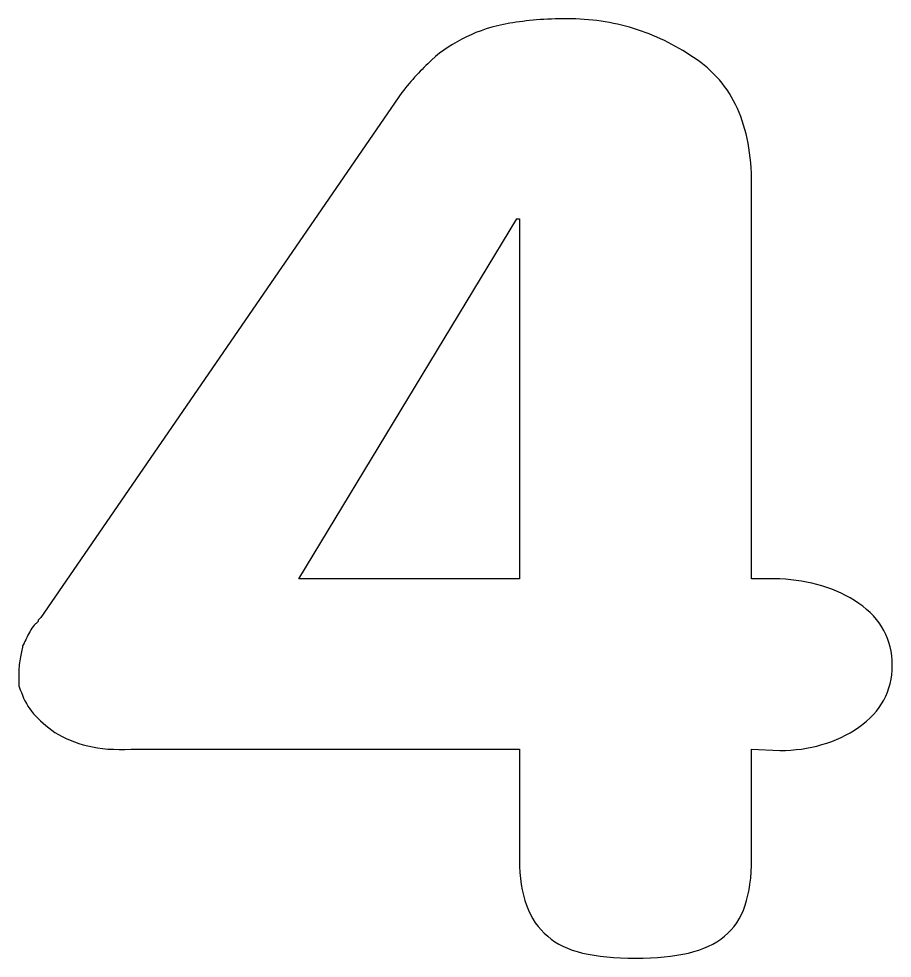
# Model space of a CAD drawing. Header units: millimetres. Extents: x -847 to 848, y -600 to 600.
# Drawn here: x -33.81 to -23.3, y 120.62 to 131.92 of the extents above; entities that cross this region are included whole.
import ezdxf

# ---------------------------------------------------------------- set-up
doc = ezdxf.new("R2010")
doc.units = ezdxf.units.MM
doc.header["$MEASUREMENT"] = 0

msp = doc.modelspace()

# ---------------------------------------------------------------- linework, layer by layer
at = {"color": 250}
for points, knots in [([(-27.7863, 123.1317), (-27.7863, 123.1317), (-32.4585, 123.1317), (-32.4585, 123.1317), (-32.4585, 123.1317), (-32.6551, 123.1213), (-32.8285, 123.1343), (-32.9785, 123.1705), (-32.9785, 123.1705), (-33.1286, 123.2067), (-33.2605, 123.261), (-33.3743, 123.3335), (-33.3743, 123.3335), (-33.4778, 123.4059), (-33.5632, 123.4809), (-33.6305, 123.5585), (-33.6305, 123.5585), (-33.6977, 123.6362), (-33.7469, 123.7215), (-33.7779, 123.8147), (-33.7779, 123.8147), (-33.7883, 123.8354), (-33.796, 123.8535), (-33.8012, 123.869), (-33.8012, 123.869), (-33.8064, 123.8845), (-33.809, 123.9026), (-33.809, 123.9233), (-33.809, 123.9233), (-33.809, 123.9337), (-33.809, 123.944), (-33.809, 123.9544), (-33.809, 123.9544), (-33.809, 123.9647), (-33.809, 123.9751), (-33.809, 123.9854), (-33.809, 123.9854), (-33.809, 123.9854), (-33.809, 123.9906), (-33.809, 124.0009), (-33.809, 124.0009), (-33.809, 124.0113), (-33.809, 124.0216), (-33.809, 124.032), (-33.809, 124.032), (-33.809, 124.0941), (-33.8038, 124.1562), (-33.7934, 124.2182), (-33.7934, 124.2182), (-33.7831, 124.2803), (-33.7727, 124.3321), (-33.7624, 124.3735), (-33.7624, 124.3735), (-33.752, 124.3942), (-33.7443, 124.4097), (-33.7391, 124.42), (-33.7391, 124.42), (-33.7339, 124.4304), (-33.7262, 124.4459), (-33.7158, 124.4666), (-33.7158, 124.4666), (-33.7055, 124.4873), (-33.6925, 124.5132), (-33.677, 124.5442), (-33.677, 124.5442), (-33.6615, 124.5752), (-33.6434, 124.6011), (-33.6227, 124.6218), (-33.6227, 124.6218), (-33.6227, 124.6218), (-33.6175, 124.627), (-33.6072, 124.6373), (-33.6072, 124.6373), (-33.5968, 124.6477), (-33.5865, 124.658), (-33.5761, 124.6684), (-33.5761, 124.6684), (-33.5761, 124.6787), (-33.5735, 124.6865), (-33.5684, 124.6917), (-33.5684, 124.6917), (-33.5632, 124.6968), (-33.5554, 124.7046), (-33.5451, 124.7149), (-33.5451, 124.7149), (-33.5451, 124.7149), (-29.1989, 131.0325), (-29.1989, 131.0325), (-29.1989, 131.0325), (-29.085, 131.1774), (-28.966, 131.3067), (-28.8419, 131.4205), (-28.8419, 131.4205), (-28.7177, 131.5344), (-28.578, 131.6275), (-28.4228, 131.6999), (-28.4228, 131.6999), (-28.2779, 131.7724), (-28.1045, 131.8267), (-27.9028, 131.8629), (-27.9028, 131.8629), (-27.701, 131.8991), (-27.4707, 131.9173), (-27.212, 131.9173), (-27.212, 131.9173), (-26.9326, 131.9173), (-26.6662, 131.8784), (-26.4126, 131.8008), (-26.4126, 131.8008), (-26.1591, 131.7232), (-25.9185, 131.6068), (-25.6908, 131.4516), (-25.6908, 131.4516), (-25.4528, 131.2964), (-25.2769, 131.092), (-25.1631, 130.8385), (-25.1631, 130.8385), (-25.0493, 130.5849), (-24.9923, 130.2822), (-24.9923, 129.9304), (-24.9923, 129.9304), (-24.9923, 129.9304), (-24.9923, 125.1806), (-24.9923, 125.1806), (-24.9923, 125.1806), (-24.9923, 125.1806), (-24.6509, 125.1806), (-24.6509, 125.1806), (-24.6509, 125.1806), (-24.4749, 125.1703), (-24.3068, 125.1418), (-24.1464, 125.0952), (-24.1464, 125.0952), (-23.986, 125.0487), (-23.8385, 124.9788), (-23.704, 124.8857), (-23.704, 124.8857), (-23.5695, 124.7926), (-23.4686, 124.6839), (-23.4013, 124.5597), (-23.4013, 124.5597), (-23.3341, 124.4356), (-23.3004, 124.2959), (-23.3004, 124.1406), (-23.3004, 124.1406), (-23.3004, 123.9854), (-23.3341, 123.8457), (-23.4013, 123.7215), (-23.4013, 123.7215), (-23.4686, 123.5974), (-23.5695, 123.4887), (-23.704, 123.3956), (-23.704, 123.3956), (-23.8385, 123.3024), (-23.986, 123.2326), (-24.1464, 123.186), (-24.1464, 123.186), (-24.3068, 123.1394), (-24.4749, 123.1162), (-24.6509, 123.1162), (-24.6509, 123.1162), (-24.6509, 123.1162), (-24.9923, 123.1317), (-24.9923, 123.1317), (-24.9923, 123.1317), (-24.9923, 123.1317), (-24.9923, 121.8123), (-24.9923, 121.8123), (-24.9923, 121.8123), (-24.9923, 121.595), (-25.0182, 121.4087), (-25.07, 121.2535), (-25.07, 121.2535), (-25.1217, 121.0983), (-25.2045, 120.9741), (-25.3183, 120.881), (-25.3183, 120.881), (-25.4321, 120.7878), (-25.577, 120.7206), (-25.7529, 120.6792), (-25.7529, 120.6792), (-25.9289, 120.6378), (-26.141, 120.6171), (-26.3893, 120.6171), (-26.3893, 120.6171), (-26.6377, 120.6171), (-26.8498, 120.6378), (-27.0258, 120.6792), (-27.0258, 120.6792), (-27.2017, 120.7206), (-27.3414, 120.7878), (-27.4449, 120.881), (-27.4449, 120.881), (-27.5587, 120.9741), (-27.6441, 121.0983), (-27.701, 121.2535), (-27.701, 121.2535), (-27.7579, 121.4087), (-27.7863, 121.5898), (-27.7863, 121.7968), (-27.7863, 121.7968), (-27.7863, 121.7968), (-27.7863, 123.1317), (-27.7863, 123.1317), (-27.7863, 123.1317), (-27.7863, 123.1317), (-27.7863, 123.1317), (-27.7863, 123.1317)], [0, 0, 0, 0, 0.0192308, 0.0192308, 0.0192308, 0.0192308, 0.0384615, 0.0384615, 0.0384615, 0.0384615, 0.0576923, 0.0576923, 0.0576923, 0.0576923, 0.0769231, 0.0769231, 0.0769231, 0.0769231, 0.0961538, 0.0961538, 0.0961538, 0.0961538, 0.1153846, 0.1153846, 0.1153846, 0.1153846, 0.1346154, 0.1346154, 0.1346154, 0.1346154, 0.1538462, 0.1538462, 0.1538462, 0.1538462, 0.1730769, 0.1730769, 0.1730769, 0.1730769, 0.1923077, 0.1923077, 0.1923077, 0.1923077, 0.2115385, 0.2115385, 0.2115385, 0.2115385, 0.2307692, 0.2307692, 0.2307692, 0.2307692, 0.25, 0.25, 0.25, 0.25, 0.2692308, 0.2692308, 0.2692308, 0.2692308, 0.2884615, 0.2884615, 0.2884615, 0.2884615, 0.3076923, 0.3076923, 0.3076923, 0.3076923, 0.3269231, 0.3269231, 0.3269231, 0.3269231, 0.3461538, 0.3461538, 0.3461538, 0.3461538, 0.3653846, 0.3653846, 0.3653846, 0.3653846, 0.3846154, 0.3846154, 0.3846154, 0.3846154, 0.4038462, 0.4038462, 0.4038462, 0.4038462, 0.4230769, 0.4230769, 0.4230769, 0.4230769, 0.4423077, 0.4423077, 0.4423077, 0.4423077, 0.4615385, 0.4615385, 0.4615385, 0.4615385, 0.4807692, 0.4807692, 0.4807692, 0.4807692, 0.5, 0.5, 0.5, 0.5, 0.5192308, 0.5192308, 0.5192308, 0.5192308, 0.5384615, 0.5384615, 0.5384615, 0.5384615, 0.5576923, 0.5576923, 0.5576923, 0.5576923, 0.5769231, 0.5769231, 0.5769231, 0.5769231, 0.5961538, 0.5961538, 0.5961538, 0.5961538, 0.6153846, 0.6153846, 0.6153846, 0.6153846, 0.6346154, 0.6346154, 0.6346154, 0.6346154, 0.6538462, 0.6538462, 0.6538462, 0.6538462, 0.6730769, 0.6730769, 0.6730769, 0.6730769, 0.6923077, 0.6923077, 0.6923077, 0.6923077, 0.7115385, 0.7115385, 0.7115385, 0.7115385, 0.7307692, 0.7307692, 0.7307692, 0.7307692, 0.75, 0.75, 0.75, 0.75, 0.7692308, 0.7692308, 0.7692308, 0.7692308, 0.7884615, 0.7884615, 0.7884615, 0.7884615, 0.8076923, 0.8076923, 0.8076923, 0.8076923, 0.8269231, 0.8269231, 0.8269231, 0.8269231, 0.8461538, 0.8461538, 0.8461538, 0.8461538, 0.8653846, 0.8653846, 0.8653846, 0.8653846, 0.8846154, 0.8846154, 0.8846154, 0.8846154, 0.9038462, 0.9038462, 0.9038462, 0.9038462, 0.9230769, 0.9230769, 0.9230769, 0.9230769, 0.9423077, 0.9423077, 0.9423077, 0.9423077, 0.9615385, 0.9615385, 0.9615385, 0.9615385, 0.9807692, 0.9807692, 0.9807692, 0.9807692, 1, 1, 1, 1]), ([(-27.7863, 125.1806), (-27.7863, 125.1806), (-27.7863, 129.5113), (-27.7863, 129.5113), (-27.7863, 129.5113), (-27.7863, 129.5113), (-27.8174, 129.5113), (-27.8174, 129.5113), (-27.8174, 129.5113), (-27.8174, 129.5113), (-30.4406, 125.1806), (-30.4406, 125.1806), (-30.4406, 125.1806), (-30.4406, 125.1806), (-27.7863, 125.1806), (-27.7863, 125.1806), (-27.7863, 125.1806), (-27.7863, 125.1806), (-27.7863, 125.1806), (-27.7863, 125.1806)], [0, 0, 0, 0, 0.2, 0.2, 0.2, 0.2, 0.4, 0.4, 0.4, 0.4, 0.6, 0.6, 0.6, 0.6, 0.8, 0.8, 0.8, 0.8, 1, 1, 1, 1])]:
    msp.add_open_spline(points, degree=3, knots=knots, dxfattribs=at)
at = {"color": 250, "lineweight": 5}
for points, knots in [([(-27.7863, 123.1317), (-27.7863, 123.1317), (-32.4585, 123.1317), (-32.4585, 123.1317), (-32.4585, 123.1317), (-32.6551, 123.1213), (-32.8285, 123.1343), (-32.9785, 123.1705), (-32.9785, 123.1705), (-33.1286, 123.2067), (-33.2605, 123.261), (-33.3743, 123.3335), (-33.3743, 123.3335), (-33.4778, 123.4059), (-33.5632, 123.4809), (-33.6305, 123.5585), (-33.6305, 123.5585), (-33.6977, 123.6362), (-33.7469, 123.7215), (-33.7779, 123.8147), (-33.7779, 123.8147), (-33.7883, 123.8354), (-33.796, 123.8535), (-33.8012, 123.869), (-33.8012, 123.869), (-33.8064, 123.8845), (-33.809, 123.9026), (-33.809, 123.9233), (-33.809, 123.9233), (-33.809, 123.9337), (-33.809, 123.944), (-33.809, 123.9544), (-33.809, 123.9544), (-33.809, 123.9647), (-33.809, 123.9751), (-33.809, 123.9854), (-33.809, 123.9854), (-33.809, 123.9854), (-33.809, 123.9906), (-33.809, 124.0009), (-33.809, 124.0009), (-33.809, 124.0113), (-33.809, 124.0216), (-33.809, 124.032), (-33.809, 124.032), (-33.809, 124.0941), (-33.8038, 124.1562), (-33.7934, 124.2182), (-33.7934, 124.2182), (-33.7831, 124.2803), (-33.7727, 124.3321), (-33.7624, 124.3735), (-33.7624, 124.3735), (-33.752, 124.3942), (-33.7443, 124.4097), (-33.7391, 124.42), (-33.7391, 124.42), (-33.7339, 124.4304), (-33.7262, 124.4459), (-33.7158, 124.4666), (-33.7158, 124.4666), (-33.7055, 124.4873), (-33.6925, 124.5132), (-33.677, 124.5442), (-33.677, 124.5442), (-33.6615, 124.5752), (-33.6434, 124.6011), (-33.6227, 124.6218), (-33.6227, 124.6218), (-33.6227, 124.6218), (-33.6175, 124.627), (-33.6072, 124.6373), (-33.6072, 124.6373), (-33.5968, 124.6477), (-33.5865, 124.658), (-33.5761, 124.6684), (-33.5761, 124.6684), (-33.5761, 124.6787), (-33.5735, 124.6865), (-33.5684, 124.6917), (-33.5684, 124.6917), (-33.5632, 124.6968), (-33.5554, 124.7046), (-33.5451, 124.7149), (-33.5451, 124.7149), (-33.5451, 124.7149), (-29.1989, 131.0325), (-29.1989, 131.0325), (-29.1989, 131.0325), (-29.085, 131.1774), (-28.966, 131.3067), (-28.8419, 131.4205), (-28.8419, 131.4205), (-28.7177, 131.5344), (-28.578, 131.6275), (-28.4228, 131.6999), (-28.4228, 131.6999), (-28.2779, 131.7724), (-28.1045, 131.8267), (-27.9028, 131.8629), (-27.9028, 131.8629), (-27.701, 131.8991), (-27.4707, 131.9173), (-27.212, 131.9173), (-27.212, 131.9173), (-26.9326, 131.9173), (-26.6662, 131.8784), (-26.4126, 131.8008), (-26.4126, 131.8008), (-26.1591, 131.7232), (-25.9185, 131.6068), (-25.6908, 131.4516), (-25.6908, 131.4516), (-25.4528, 131.2964), (-25.2769, 131.092), (-25.1631, 130.8385), (-25.1631, 130.8385), (-25.0493, 130.5849), (-24.9923, 130.2822), (-24.9923, 129.9304), (-24.9923, 129.9304), (-24.9923, 129.9304), (-24.9923, 125.1806), (-24.9923, 125.1806), (-24.9923, 125.1806), (-24.9923, 125.1806), (-24.6509, 125.1806), (-24.6509, 125.1806), (-24.6509, 125.1806), (-24.4749, 125.1703), (-24.3068, 125.1418), (-24.1464, 125.0952), (-24.1464, 125.0952), (-23.986, 125.0487), (-23.8385, 124.9788), (-23.704, 124.8857), (-23.704, 124.8857), (-23.5695, 124.7926), (-23.4686, 124.6839), (-23.4013, 124.5597), (-23.4013, 124.5597), (-23.3341, 124.4356), (-23.3004, 124.2959), (-23.3004, 124.1406), (-23.3004, 124.1406), (-23.3004, 123.9854), (-23.3341, 123.8457), (-23.4013, 123.7215), (-23.4013, 123.7215), (-23.4686, 123.5974), (-23.5695, 123.4887), (-23.704, 123.3956), (-23.704, 123.3956), (-23.8385, 123.3024), (-23.986, 123.2326), (-24.1464, 123.186), (-24.1464, 123.186), (-24.3068, 123.1394), (-24.4749, 123.1162), (-24.6509, 123.1162), (-24.6509, 123.1162), (-24.6509, 123.1162), (-24.9923, 123.1317), (-24.9923, 123.1317), (-24.9923, 123.1317), (-24.9923, 123.1317), (-24.9923, 121.8123), (-24.9923, 121.8123), (-24.9923, 121.8123), (-24.9923, 121.595), (-25.0182, 121.4087), (-25.07, 121.2535), (-25.07, 121.2535), (-25.1217, 121.0983), (-25.2045, 120.9741), (-25.3183, 120.881), (-25.3183, 120.881), (-25.4321, 120.7878), (-25.577, 120.7206), (-25.7529, 120.6792), (-25.7529, 120.6792), (-25.9289, 120.6378), (-26.141, 120.6171), (-26.3893, 120.6171), (-26.3893, 120.6171), (-26.6377, 120.6171), (-26.8498, 120.6378), (-27.0258, 120.6792), (-27.0258, 120.6792), (-27.2017, 120.7206), (-27.3414, 120.7878), (-27.4449, 120.881), (-27.4449, 120.881), (-27.5587, 120.9741), (-27.6441, 121.0983), (-27.701, 121.2535), (-27.701, 121.2535), (-27.7579, 121.4087), (-27.7863, 121.5898), (-27.7863, 121.7968), (-27.7863, 121.7968), (-27.7863, 121.7968), (-27.7863, 123.1317), (-27.7863, 123.1317), (-27.7863, 123.1317), (-27.7863, 123.1317), (-27.7863, 123.1317), (-27.7863, 123.1317)], [0, 0, 0, 0, 0.0192308, 0.0192308, 0.0192308, 0.0192308, 0.0384615, 0.0384615, 0.0384615, 0.0384615, 0.0576923, 0.0576923, 0.0576923, 0.0576923, 0.0769231, 0.0769231, 0.0769231, 0.0769231, 0.0961538, 0.0961538, 0.0961538, 0.0961538, 0.1153846, 0.1153846, 0.1153846, 0.1153846, 0.1346154, 0.1346154, 0.1346154, 0.1346154, 0.1538462, 0.1538462, 0.1538462, 0.1538462, 0.1730769, 0.1730769, 0.1730769, 0.1730769, 0.1923077, 0.1923077, 0.1923077, 0.1923077, 0.2115385, 0.2115385, 0.2115385, 0.2115385, 0.2307692, 0.2307692, 0.2307692, 0.2307692, 0.25, 0.25, 0.25, 0.25, 0.2692308, 0.2692308, 0.2692308, 0.2692308, 0.2884615, 0.2884615, 0.2884615, 0.2884615, 0.3076923, 0.3076923, 0.3076923, 0.3076923, 0.3269231, 0.3269231, 0.3269231, 0.3269231, 0.3461538, 0.3461538, 0.3461538, 0.3461538, 0.3653846, 0.3653846, 0.3653846, 0.3653846, 0.3846154, 0.3846154, 0.3846154, 0.3846154, 0.4038462, 0.4038462, 0.4038462, 0.4038462, 0.4230769, 0.4230769, 0.4230769, 0.4230769, 0.4423077, 0.4423077, 0.4423077, 0.4423077, 0.4615385, 0.4615385, 0.4615385, 0.4615385, 0.4807692, 0.4807692, 0.4807692, 0.4807692, 0.5, 0.5, 0.5, 0.5, 0.5192308, 0.5192308, 0.5192308, 0.5192308, 0.5384615, 0.5384615, 0.5384615, 0.5384615, 0.5576923, 0.5576923, 0.5576923, 0.5576923, 0.5769231, 0.5769231, 0.5769231, 0.5769231, 0.5961538, 0.5961538, 0.5961538, 0.5961538, 0.6153846, 0.6153846, 0.6153846, 0.6153846, 0.6346154, 0.6346154, 0.6346154, 0.6346154, 0.6538462, 0.6538462, 0.6538462, 0.6538462, 0.6730769, 0.6730769, 0.6730769, 0.6730769, 0.6923077, 0.6923077, 0.6923077, 0.6923077, 0.7115385, 0.7115385, 0.7115385, 0.7115385, 0.7307692, 0.7307692, 0.7307692, 0.7307692, 0.75, 0.75, 0.75, 0.75, 0.7692308, 0.7692308, 0.7692308, 0.7692308, 0.7884615, 0.7884615, 0.7884615, 0.7884615, 0.8076923, 0.8076923, 0.8076923, 0.8076923, 0.8269231, 0.8269231, 0.8269231, 0.8269231, 0.8461538, 0.8461538, 0.8461538, 0.8461538, 0.8653846, 0.8653846, 0.8653846, 0.8653846, 0.8846154, 0.8846154, 0.8846154, 0.8846154, 0.9038462, 0.9038462, 0.9038462, 0.9038462, 0.9230769, 0.9230769, 0.9230769, 0.9230769, 0.9423077, 0.9423077, 0.9423077, 0.9423077, 0.9615385, 0.9615385, 0.9615385, 0.9615385, 0.9807692, 0.9807692, 0.9807692, 0.9807692, 1, 1, 1, 1]), ([(-27.7863, 125.1806), (-27.7863, 125.1806), (-27.7863, 129.5113), (-27.7863, 129.5113), (-27.7863, 129.5113), (-27.7863, 129.5113), (-27.8174, 129.5113), (-27.8174, 129.5113), (-27.8174, 129.5113), (-27.8174, 129.5113), (-30.4406, 125.1806), (-30.4406, 125.1806), (-30.4406, 125.1806), (-30.4406, 125.1806), (-27.7863, 125.1806), (-27.7863, 125.1806), (-27.7863, 125.1806), (-27.7863, 125.1806), (-27.7863, 125.1806), (-27.7863, 125.1806)], [0, 0, 0, 0, 0.2, 0.2, 0.2, 0.2, 0.4, 0.4, 0.4, 0.4, 0.6, 0.6, 0.6, 0.6, 0.8, 0.8, 0.8, 0.8, 1, 1, 1, 1])]:
    msp.add_open_spline(points, degree=3, knots=knots, dxfattribs=at)

doc.saveas('drawing.dxf')
